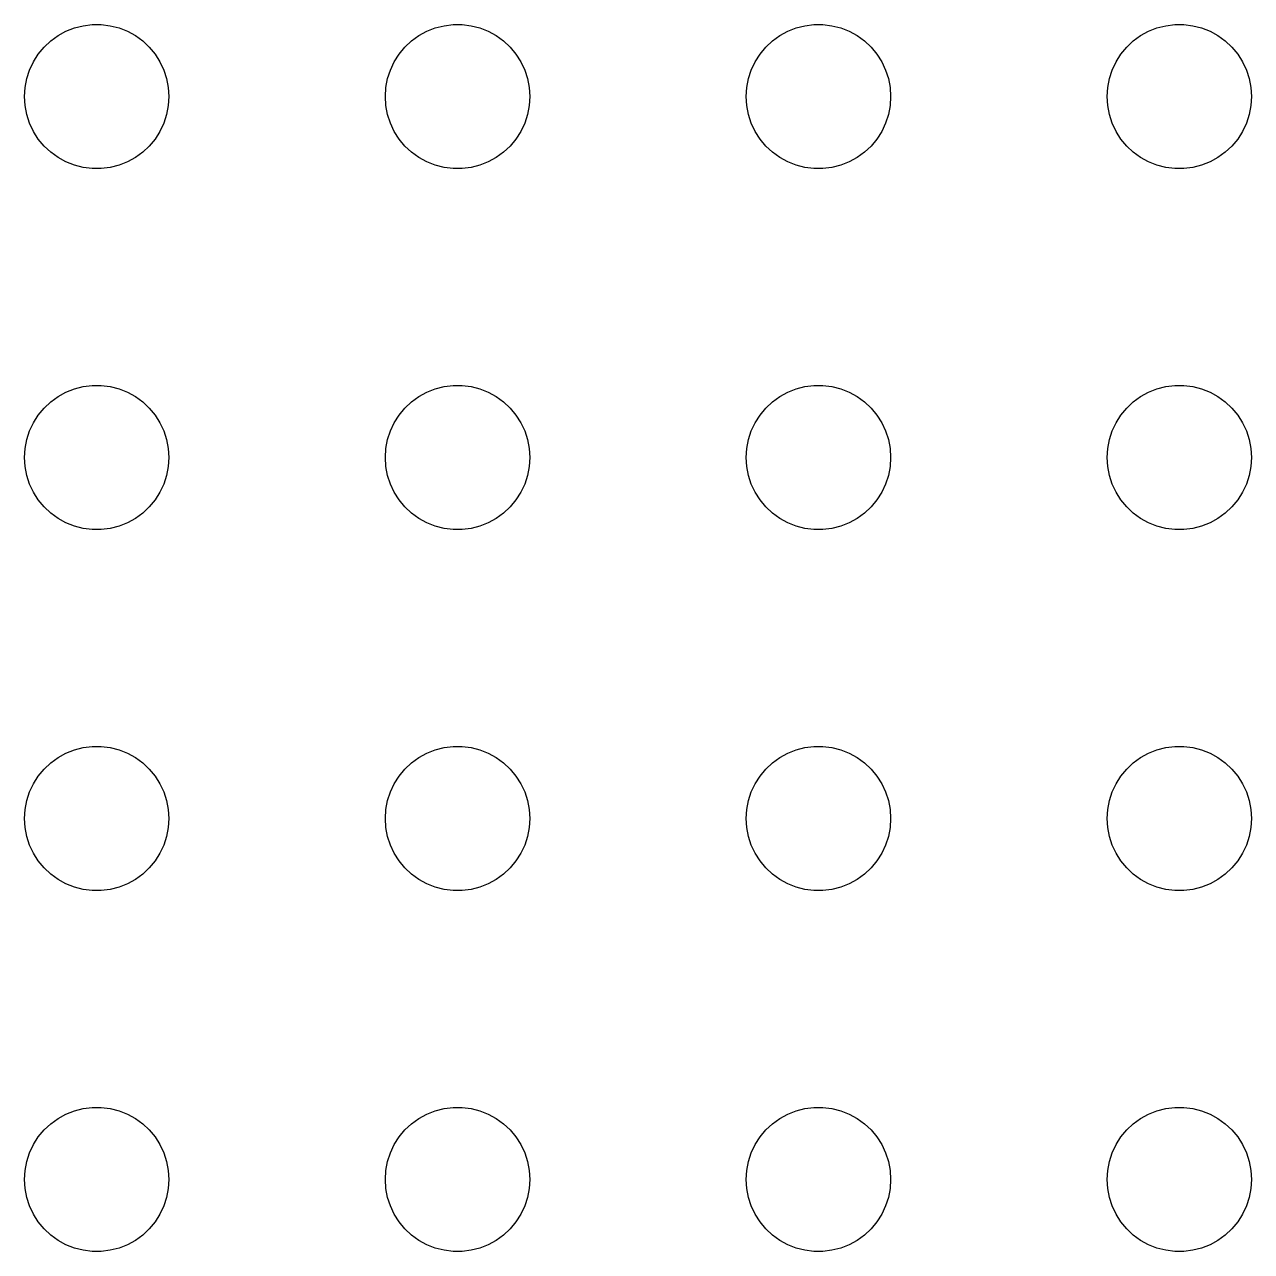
# Model space of a CAD drawing. Header units: metres. Extents: x -134 to 134, y -134 to 134.
# Drawn here: x -99 to -73.5, y -99 to -73.5 of the extents above; entities that cross this region are included whole.
import ezdxf

# ---------------------------------------------------------------- set-up
doc = ezdxf.new("R2010")
doc.units = ezdxf.units.M

msp = doc.modelspace()

# ---------------------------------------------------------------- linework, layer by layer
for p, q in [((-98.3037, -73.7335), (-98.1387, -73.6428)), ((-98.1387, -73.6428), (-97.9635, -73.5734)), ((-97.9635, -73.5734), (-97.7811, -73.5266)), ((-97.7811, -73.5266), (-97.5942, -73.503)), ((-97.5942, -73.503), (-97.4058, -73.503)), ((-97.4058, -73.503), (-97.2189, -73.5266)), ((-97.2189, -73.5266), (-97.0365, -73.5734)), ((-97.0365, -73.5734), (-96.8613, -73.6428)), ((-96.8613, -73.6428), (-96.6963, -73.7335)), ((-90.8037, -73.7335), (-90.6387, -73.6428)), ((-90.6387, -73.6428), (-90.4635, -73.5734)), ((-90.4635, -73.5734), (-90.2811, -73.5266)), ((-90.2811, -73.5266), (-90.0942, -73.503)), ((-90.0942, -73.503), (-89.9058, -73.503)), ((-89.9058, -73.503), (-89.7189, -73.5266)), ((-89.7189, -73.5266), (-89.5365, -73.5734)), ((-89.5365, -73.5734), (-89.3613, -73.6428)), ((-89.3613, -73.6428), (-89.1963, -73.7335)), ((-83.3037, -73.7335), (-83.1387, -73.6428)), ((-83.1387, -73.6428), (-82.9635, -73.5734)), ((-82.9635, -73.5734), (-82.7811, -73.5266)), ((-82.7811, -73.5266), (-82.5942, -73.503)), ((-82.5942, -73.503), (-82.4058, -73.503)), ((-82.4058, -73.503), (-82.2189, -73.5266)), ((-82.2189, -73.5266), (-82.0365, -73.5734)), ((-82.0365, -73.5734), (-81.8613, -73.6428)), ((-81.8613, -73.6428), (-81.6963, -73.7335)), ((-75.8037, -73.7335), (-75.6387, -73.6428)), ((-75.6387, -73.6428), (-75.4635, -73.5734)), ((-75.4635, -73.5734), (-75.2811, -73.5266)), ((-75.2811, -73.5266), (-75.0942, -73.503)), ((-75.0942, -73.503), (-74.9058, -73.503)), ((-74.9058, -73.503), (-74.7189, -73.5266)), ((-74.7189, -73.5266), (-74.5365, -73.5734)), ((-74.5365, -73.5734), (-74.3613, -73.6428)), ((-74.3613, -73.6428), (-74.1963, -73.7335)), ((-98.5934, -73.9732), (-98.4561, -73.8442)), ((-98.4561, -73.8442), (-98.3037, -73.7335)), ((-96.6963, -73.7335), (-96.5439, -73.8442)), ((-96.5439, -73.8442), (-96.4065, -73.9732)), ((-91.0934, -73.9732), (-90.9561, -73.8442)), ((-90.9561, -73.8442), (-90.8037, -73.7335)), ((-89.1963, -73.7335), (-89.0439, -73.8442)), ((-89.0439, -73.8442), (-88.9065, -73.9732)), ((-83.5934, -73.9732), (-83.4561, -73.8442)), ((-83.4561, -73.8442), (-83.3037, -73.7335)), ((-81.6963, -73.7335), (-81.5439, -73.8442)), ((-81.5439, -73.8442), (-81.4065, -73.9732)), ((-76.0934, -73.9732), (-75.9561, -73.8442)), ((-75.9561, -73.8442), (-75.8037, -73.7335)), ((-74.1963, -73.7335), (-74.0439, -73.8442)), ((-74.0439, -73.8442), (-73.9065, -73.9732)), ((-98.8145, -74.2774), (-98.7135, -74.1183)), ((-98.7135, -74.1183), (-98.5934, -73.9732)), ((-96.4065, -73.9732), (-96.2865, -74.1183)), ((-96.2865, -74.1183), (-96.1855, -74.2774)), ((-91.3145, -74.2774), (-91.2135, -74.1183)), ((-91.2135, -74.1183), (-91.0934, -73.9732)), ((-88.9065, -73.9732), (-88.7865, -74.1183)), ((-88.7865, -74.1183), (-88.6855, -74.2774)), ((-83.8145, -74.2774), (-83.7135, -74.1183)), ((-83.7135, -74.1183), (-83.5934, -73.9732)), ((-81.4065, -73.9732), (-81.2865, -74.1183)), ((-81.2865, -74.1183), (-81.1855, -74.2774)), ((-76.3145, -74.2774), (-76.2135, -74.1183)), ((-76.2135, -74.1183), (-76.0934, -73.9732)), ((-73.9065, -73.9732), (-73.7865, -74.1183)), ((-73.7865, -74.1183), (-73.6855, -74.2774)), ((-98.9529, -74.627), (-98.8947, -74.4478)), ((-98.8947, -74.4478), (-98.8145, -74.2774)), ((-96.1855, -74.2774), (-96.1053, -74.4478)), ((-96.1053, -74.4478), (-96.0471, -74.627)), ((-91.4529, -74.627), (-91.3947, -74.4478)), ((-91.3947, -74.4478), (-91.3145, -74.2774)), ((-88.6855, -74.2774), (-88.6053, -74.4478)), ((-88.6053, -74.4478), (-88.5471, -74.627)), ((-83.9529, -74.627), (-83.8947, -74.4478)), ((-83.8947, -74.4478), (-83.8145, -74.2774)), ((-81.1855, -74.2774), (-81.1053, -74.4478)), ((-81.1053, -74.4478), (-81.0471, -74.627)), ((-76.4529, -74.627), (-76.3947, -74.4478)), ((-76.3947, -74.4478), (-76.3145, -74.2774)), ((-73.6855, -74.2774), (-73.6053, -74.4478)), ((-73.6053, -74.4478), (-73.5471, -74.627)), ((-98.9882, -74.812), (-98.9529, -74.627)), ((-96.0471, -74.627), (-96.0118, -74.812)), ((-91.4882, -74.812), (-91.4529, -74.627)), ((-88.5471, -74.627), (-88.5118, -74.812)), ((-83.9882, -74.812), (-83.9529, -74.627)), ((-81.0471, -74.627), (-81.0118, -74.812)), ((-76.4882, -74.812), (-76.4529, -74.627)), ((-73.5471, -74.627), (-73.5118, -74.812)), ((-99, -75), (-98.9882, -74.812)), ((-96.0118, -74.812), (-96, -75)), ((-91.5, -75), (-91.4882, -74.812)), ((-88.5118, -74.812), (-88.5, -75)), ((-84, -75), (-83.9882, -74.812)), ((-81.0118, -74.812), (-81, -75)), ((-76.5, -75), (-76.4882, -74.812)), ((-73.5118, -74.812), (-73.5, -75)), ((-98.9882, -75.188), (-99, -75)), ((-98.9529, -75.373), (-98.9882, -75.188)), ((-96.0118, -75.188), (-96.0471, -75.373)), ((-96, -75), (-96.0118, -75.188)), ((-91.4882, -75.188), (-91.5, -75)), ((-91.4529, -75.373), (-91.4882, -75.188)), ((-88.5118, -75.188), (-88.5471, -75.373)), ((-88.5, -75), (-88.5118, -75.188)), ((-83.9882, -75.188), (-84, -75)), ((-83.9529, -75.373), (-83.9882, -75.188)), ((-81.0118, -75.188), (-81.0471, -75.373)), ((-81, -75), (-81.0118, -75.188)), ((-76.4882, -75.188), (-76.5, -75)), ((-76.4529, -75.373), (-76.4882, -75.188)), ((-73.5118, -75.188), (-73.5471, -75.373)), ((-73.5, -75), (-73.5118, -75.188)), ((-98.8947, -75.5522), (-98.9529, -75.373)), ((-96.0471, -75.373), (-96.1053, -75.5522)), ((-91.3947, -75.5522), (-91.4529, -75.373)), ((-88.5471, -75.373), (-88.6053, -75.5522)), ((-83.8947, -75.5522), (-83.9529, -75.373)), ((-81.0471, -75.373), (-81.1053, -75.5522)), ((-76.3947, -75.5522), (-76.4529, -75.373)), ((-73.5471, -75.373), (-73.6053, -75.5522)), ((-98.8145, -75.7226), (-98.8947, -75.5522)), ((-98.7135, -75.8817), (-98.8145, -75.7226)), ((-96.1855, -75.7226), (-96.2865, -75.8817)), ((-96.1053, -75.5522), (-96.1855, -75.7226)), ((-91.3145, -75.7226), (-91.3947, -75.5522)), ((-91.2135, -75.8817), (-91.3145, -75.7226)), ((-88.6855, -75.7226), (-88.7865, -75.8817)), ((-88.6053, -75.5522), (-88.6855, -75.7226)), ((-83.8145, -75.7226), (-83.8947, -75.5522)), ((-83.7135, -75.8817), (-83.8145, -75.7226)), ((-81.1855, -75.7226), (-81.2865, -75.8817)), ((-81.1053, -75.5522), (-81.1855, -75.7226)), ((-76.3145, -75.7226), (-76.3947, -75.5522)), ((-76.2135, -75.8817), (-76.3145, -75.7226)), ((-73.6855, -75.7226), (-73.7865, -75.8817)), ((-73.6053, -75.5522), (-73.6855, -75.7226)), ((-98.5934, -76.0268), (-98.7135, -75.8817)), ((-96.2865, -75.8817), (-96.4065, -76.0268)), ((-91.0934, -76.0268), (-91.2135, -75.8817)), ((-88.7865, -75.8817), (-88.9065, -76.0268)), ((-83.5934, -76.0268), (-83.7135, -75.8817)), ((-81.2865, -75.8817), (-81.4065, -76.0268)), ((-76.0934, -76.0268), (-76.2135, -75.8817)), ((-73.7865, -75.8817), (-73.9065, -76.0268)), ((-98.4561, -76.1558), (-98.5934, -76.0268)), ((-98.3037, -76.2665), (-98.4561, -76.1558)), ((-96.5439, -76.1558), (-96.6963, -76.2665)), ((-96.4065, -76.0268), (-96.5439, -76.1558)), ((-90.9561, -76.1558), (-91.0934, -76.0268)), ((-90.8037, -76.2665), (-90.9561, -76.1558)), ((-89.0439, -76.1558), (-89.1963, -76.2665)), ((-88.9065, -76.0268), (-89.0439, -76.1558)), ((-83.4561, -76.1558), (-83.5934, -76.0268)), ((-83.3037, -76.2665), (-83.4561, -76.1558)), ((-81.5439, -76.1558), (-81.6963, -76.2665)), ((-81.4065, -76.0268), (-81.5439, -76.1558)), ((-75.9561, -76.1558), (-76.0934, -76.0268)), ((-75.8037, -76.2665), (-75.9561, -76.1558)), ((-74.0439, -76.1558), (-74.1963, -76.2665)), ((-73.9065, -76.0268), (-74.0439, -76.1558)), ((-98.1387, -76.3572), (-98.3037, -76.2665)), ((-97.9635, -76.4266), (-98.1387, -76.3572)), ((-97.7811, -76.4734), (-97.9635, -76.4266)), ((-97.5942, -76.497), (-97.7811, -76.4734)), ((-97.4058, -76.497), (-97.5942, -76.497)), ((-97.2189, -76.4734), (-97.4058, -76.497)), ((-97.0365, -76.4266), (-97.2189, -76.4734)), ((-96.8613, -76.3572), (-97.0365, -76.4266)), ((-96.6963, -76.2665), (-96.8613, -76.3572)), ((-90.6387, -76.3572), (-90.8037, -76.2665)), ((-90.4635, -76.4266), (-90.6387, -76.3572)), ((-90.2811, -76.4734), (-90.4635, -76.4266)), ((-90.0942, -76.497), (-90.2811, -76.4734)), ((-89.9058, -76.497), (-90.0942, -76.497)), ((-89.7189, -76.4734), (-89.9058, -76.497)), ((-89.5365, -76.4266), (-89.7189, -76.4734)), ((-89.3613, -76.3572), (-89.5365, -76.4266)), ((-89.1963, -76.2665), (-89.3613, -76.3572)), ((-83.1387, -76.3572), (-83.3037, -76.2665)), ((-82.9635, -76.4266), (-83.1387, -76.3572)), ((-82.7811, -76.4734), (-82.9635, -76.4266)), ((-82.5942, -76.497), (-82.7811, -76.4734)), ((-82.4058, -76.497), (-82.5942, -76.497)), ((-82.2189, -76.4734), (-82.4058, -76.497)), ((-82.0365, -76.4266), (-82.2189, -76.4734)), ((-81.8613, -76.3572), (-82.0365, -76.4266)), ((-81.6963, -76.2665), (-81.8613, -76.3572)), ((-75.6387, -76.3572), (-75.8037, -76.2665)), ((-75.4635, -76.4266), (-75.6387, -76.3572)), ((-75.2811, -76.4734), (-75.4635, -76.4266)), ((-75.0942, -76.497), (-75.2811, -76.4734)), ((-74.9058, -76.497), (-75.0942, -76.497)), ((-74.7189, -76.4734), (-74.9058, -76.497)), ((-74.5365, -76.4266), (-74.7189, -76.4734)), ((-74.3613, -76.3572), (-74.5365, -76.4266)), ((-74.1963, -76.2665), (-74.3613, -76.3572)), ((-98.1387, -81.1428), (-97.9635, -81.0734)), ((-97.9635, -81.0734), (-97.7811, -81.0266)), ((-97.7811, -81.0266), (-97.5942, -81.003)), ((-97.5942, -81.003), (-97.4058, -81.003)), ((-97.4058, -81.003), (-97.2189, -81.0266)), ((-97.2189, -81.0266), (-97.0365, -81.0734)), ((-97.0365, -81.0734), (-96.8613, -81.1428)), ((-90.6387, -81.1428), (-90.4635, -81.0734)), ((-90.4635, -81.0734), (-90.2811, -81.0266)), ((-90.2811, -81.0266), (-90.0942, -81.003)), ((-90.0942, -81.003), (-89.9058, -81.003)), ((-89.9058, -81.003), (-89.7189, -81.0266)), ((-89.7189, -81.0266), (-89.5365, -81.0734)), ((-89.5365, -81.0734), (-89.3613, -81.1428)), ((-83.1387, -81.1428), (-82.9635, -81.0734)), ((-82.9635, -81.0734), (-82.7811, -81.0266)), ((-82.7811, -81.0266), (-82.5942, -81.003)), ((-82.5942, -81.003), (-82.4058, -81.003)), ((-82.4058, -81.003), (-82.2189, -81.0266)), ((-82.2189, -81.0266), (-82.0365, -81.0734)), ((-82.0365, -81.0734), (-81.8613, -81.1428)), ((-75.6387, -81.1428), (-75.4635, -81.0734)), ((-75.4635, -81.0734), (-75.2811, -81.0266)), ((-75.2811, -81.0266), (-75.0942, -81.003)), ((-75.0942, -81.003), (-74.9058, -81.003)), ((-74.9058, -81.003), (-74.7189, -81.0266)), ((-74.7189, -81.0266), (-74.5365, -81.0734)), ((-74.5365, -81.0734), (-74.3613, -81.1428)), ((-98.5934, -81.4732), (-98.4561, -81.3442)), ((-98.4561, -81.3442), (-98.3037, -81.2335)), ((-98.3037, -81.2335), (-98.1387, -81.1428)), ((-96.8613, -81.1428), (-96.6963, -81.2335)), ((-96.6963, -81.2335), (-96.5439, -81.3442)), ((-96.5439, -81.3442), (-96.4065, -81.4732)), ((-91.0934, -81.4732), (-90.9561, -81.3442)), ((-90.9561, -81.3442), (-90.8037, -81.2335)), ((-90.8037, -81.2335), (-90.6387, -81.1428)), ((-89.3613, -81.1428), (-89.1963, -81.2335)), ((-89.1963, -81.2335), (-89.0439, -81.3442)), ((-89.0439, -81.3442), (-88.9065, -81.4732)), ((-83.5934, -81.4732), (-83.4561, -81.3442)), ((-83.4561, -81.3442), (-83.3037, -81.2335)), ((-83.3037, -81.2335), (-83.1387, -81.1428)), ((-81.8613, -81.1428), (-81.6963, -81.2335)), ((-81.6963, -81.2335), (-81.5439, -81.3442)), ((-81.5439, -81.3442), (-81.4065, -81.4732)), ((-76.0934, -81.4732), (-75.9561, -81.3442)), ((-75.9561, -81.3442), (-75.8037, -81.2335)), ((-75.8037, -81.2335), (-75.6387, -81.1428)), ((-74.3613, -81.1428), (-74.1963, -81.2335)), ((-74.1963, -81.2335), (-74.0439, -81.3442)), ((-74.0439, -81.3442), (-73.9065, -81.4732)), ((-98.7135, -81.6183), (-98.5934, -81.4732)), ((-96.4065, -81.4732), (-96.2865, -81.6183)), ((-91.2135, -81.6183), (-91.0934, -81.4732)), ((-88.9065, -81.4732), (-88.7865, -81.6183)), ((-83.7135, -81.6183), (-83.5934, -81.4732)), ((-81.4065, -81.4732), (-81.2865, -81.6183)), ((-76.2135, -81.6183), (-76.0934, -81.4732)), ((-73.9065, -81.4732), (-73.7865, -81.6183)), ((-98.8947, -81.9478), (-98.8145, -81.7774)), ((-98.8145, -81.7774), (-98.7135, -81.6183)), ((-96.2865, -81.6183), (-96.1855, -81.7774)), ((-96.1855, -81.7774), (-96.1053, -81.9478)), ((-91.3947, -81.9478), (-91.3145, -81.7774)), ((-91.3145, -81.7774), (-91.2135, -81.6183)), ((-88.7865, -81.6183), (-88.6855, -81.7774)), ((-88.6855, -81.7774), (-88.6053, -81.9478)), ((-83.8947, -81.9478), (-83.8145, -81.7774)), ((-83.8145, -81.7774), (-83.7135, -81.6183)), ((-81.2865, -81.6183), (-81.1855, -81.7774)), ((-81.1855, -81.7774), (-81.1053, -81.9478)), ((-76.3947, -81.9478), (-76.3145, -81.7774)), ((-76.3145, -81.7774), (-76.2135, -81.6183)), ((-73.7865, -81.6183), (-73.6855, -81.7774)), ((-73.6855, -81.7774), (-73.6053, -81.9478)), ((-98.9529, -82.127), (-98.8947, -81.9478)), ((-96.1053, -81.9478), (-96.0471, -82.127)), ((-91.4529, -82.127), (-91.3947, -81.9478)), ((-88.6053, -81.9478), (-88.5471, -82.127)), ((-83.9529, -82.127), (-83.8947, -81.9478)), ((-81.1053, -81.9478), (-81.0471, -82.127)), ((-76.4529, -82.127), (-76.3947, -81.9478)), ((-73.6053, -81.9478), (-73.5471, -82.127)), ((-99, -82.5), (-98.9882, -82.312)), ((-98.9882, -82.312), (-98.9529, -82.127)), ((-96.0471, -82.127), (-96.0118, -82.312)), ((-96.0118, -82.312), (-96, -82.5)), ((-91.5, -82.5), (-91.4882, -82.312)), ((-91.4882, -82.312), (-91.4529, -82.127)), ((-88.5471, -82.127), (-88.5118, -82.312)), ((-88.5118, -82.312), (-88.5, -82.5)), ((-84, -82.5), (-83.9882, -82.312)), ((-83.9882, -82.312), (-83.9529, -82.127)), ((-81.0471, -82.127), (-81.0118, -82.312)), ((-81.0118, -82.312), (-81, -82.5)), ((-76.5, -82.5), (-76.4882, -82.312)), ((-76.4882, -82.312), (-76.4529, -82.127)), ((-73.5471, -82.127), (-73.5118, -82.312)), ((-73.5118, -82.312), (-73.5, -82.5)), ((-98.9882, -82.688), (-99, -82.5)), ((-96, -82.5), (-96.0118, -82.688)), ((-91.4882, -82.688), (-91.5, -82.5)), ((-88.5, -82.5), (-88.5118, -82.688)), ((-83.9882, -82.688), (-84, -82.5)), ((-81, -82.5), (-81.0118, -82.688)), ((-76.4882, -82.688), (-76.5, -82.5)), ((-73.5, -82.5), (-73.5118, -82.688)), ((-98.9529, -82.873), (-98.9882, -82.688)), ((-98.8947, -83.0522), (-98.9529, -82.873)), ((-96.0471, -82.873), (-96.1053, -83.0522)), ((-96.0118, -82.688), (-96.0471, -82.873)), ((-91.4529, -82.873), (-91.4882, -82.688)), ((-91.3947, -83.0522), (-91.4529, -82.873)), ((-88.5471, -82.873), (-88.6053, -83.0522)), ((-88.5118, -82.688), (-88.5471, -82.873)), ((-83.9529, -82.873), (-83.9882, -82.688)), ((-83.8947, -83.0522), (-83.9529, -82.873)), ((-81.0471, -82.873), (-81.1053, -83.0522)), ((-81.0118, -82.688), (-81.0471, -82.873)), ((-76.4529, -82.873), (-76.4882, -82.688)), ((-76.3947, -83.0522), (-76.4529, -82.873)), ((-73.5471, -82.873), (-73.6053, -83.0522)), ((-73.5118, -82.688), (-73.5471, -82.873)), ((-98.8145, -83.2226), (-98.8947, -83.0522)), ((-96.1053, -83.0522), (-96.1855, -83.2226)), ((-91.3145, -83.2226), (-91.3947, -83.0522)), ((-88.6053, -83.0522), (-88.6855, -83.2226)), ((-83.8145, -83.2226), (-83.8947, -83.0522)), ((-81.1053, -83.0522), (-81.1855, -83.2226)), ((-76.3145, -83.2226), (-76.3947, -83.0522)), ((-73.6053, -83.0522), (-73.6855, -83.2226)), ((-98.7135, -83.3817), (-98.8145, -83.2226)), ((-98.5934, -83.5268), (-98.7135, -83.3817)), ((-96.2865, -83.3817), (-96.4065, -83.5268)), ((-96.1855, -83.2226), (-96.2865, -83.3817)), ((-91.2135, -83.3817), (-91.3145, -83.2226)), ((-91.0934, -83.5268), (-91.2135, -83.3817)), ((-88.7865, -83.3817), (-88.9065, -83.5268)), ((-88.6855, -83.2226), (-88.7865, -83.3817)), ((-83.7135, -83.3817), (-83.8145, -83.2226)), ((-83.5934, -83.5268), (-83.7135, -83.3817)), ((-81.2865, -83.3817), (-81.4065, -83.5268)), ((-81.1855, -83.2226), (-81.2865, -83.3817)), ((-76.2135, -83.3817), (-76.3145, -83.2226)), ((-76.0934, -83.5268), (-76.2135, -83.3817)), ((-73.7865, -83.3817), (-73.9065, -83.5268)), ((-73.6855, -83.2226), (-73.7865, -83.3817)), ((-98.4561, -83.6558), (-98.5934, -83.5268)), ((-96.4065, -83.5268), (-96.5439, -83.6558)), ((-90.9561, -83.6558), (-91.0934, -83.5268)), ((-88.9065, -83.5268), (-89.0439, -83.6558)), ((-83.4561, -83.6558), (-83.5934, -83.5268)), ((-81.4065, -83.5268), (-81.5439, -83.6558)), ((-75.9561, -83.6558), (-76.0934, -83.5268)), ((-73.9065, -83.5268), (-74.0439, -83.6558)), ((-98.3037, -83.7665), (-98.4561, -83.6558)), ((-98.1387, -83.8572), (-98.3037, -83.7665)), ((-97.9635, -83.9266), (-98.1387, -83.8572)), ((-96.8613, -83.8572), (-97.0365, -83.9266)), ((-96.6963, -83.7665), (-96.8613, -83.8572)), ((-96.5439, -83.6558), (-96.6963, -83.7665)), ((-90.8037, -83.7665), (-90.9561, -83.6558)), ((-90.6387, -83.8572), (-90.8037, -83.7665)), ((-90.4635, -83.9266), (-90.6387, -83.8572)), ((-89.3613, -83.8572), (-89.5365, -83.9266)), ((-89.1963, -83.7665), (-89.3613, -83.8572)), ((-89.0439, -83.6558), (-89.1963, -83.7665)), ((-83.3037, -83.7665), (-83.4561, -83.6558)), ((-83.1387, -83.8572), (-83.3037, -83.7665)), ((-82.9635, -83.9266), (-83.1387, -83.8572)), ((-81.8613, -83.8572), (-82.0365, -83.9266)), ((-81.6963, -83.7665), (-81.8613, -83.8572)), ((-81.5439, -83.6558), (-81.6963, -83.7665)), ((-75.8037, -83.7665), (-75.9561, -83.6558)), ((-75.6387, -83.8572), (-75.8037, -83.7665)), ((-75.4635, -83.9266), (-75.6387, -83.8572)), ((-74.3613, -83.8572), (-74.5365, -83.9266)), ((-74.1963, -83.7665), (-74.3613, -83.8572)), ((-74.0439, -83.6558), (-74.1963, -83.7665)), ((-97.7811, -83.9734), (-97.9635, -83.9266)), ((-97.5942, -83.997), (-97.7811, -83.9734)), ((-97.4058, -83.997), (-97.5942, -83.997)), ((-97.2189, -83.9734), (-97.4058, -83.997)), ((-97.0365, -83.9266), (-97.2189, -83.9734)), ((-90.2811, -83.9734), (-90.4635, -83.9266)), ((-90.0942, -83.997), (-90.2811, -83.9734)), ((-89.9058, -83.997), (-90.0942, -83.997)), ((-89.7189, -83.9734), (-89.9058, -83.997)), ((-89.5365, -83.9266), (-89.7189, -83.9734)), ((-82.7811, -83.9734), (-82.9635, -83.9266)), ((-82.5942, -83.997), (-82.7811, -83.9734)), ((-82.4058, -83.997), (-82.5942, -83.997)), ((-82.2189, -83.9734), (-82.4058, -83.997)), ((-82.0365, -83.9266), (-82.2189, -83.9734)), ((-75.2811, -83.9734), (-75.4635, -83.9266)), ((-75.0942, -83.997), (-75.2811, -83.9734)), ((-74.9058, -83.997), (-75.0942, -83.997)), ((-74.7189, -83.9734), (-74.9058, -83.997)), ((-74.5365, -83.9266), (-74.7189, -83.9734)), ((-98.4561, -88.8442), (-98.3037, -88.7335)), ((-98.3037, -88.7335), (-98.1387, -88.6428)), ((-98.1387, -88.6428), (-97.9635, -88.5734)), ((-97.9635, -88.5734), (-97.7811, -88.5266)), ((-97.7811, -88.5266), (-97.5942, -88.503)), ((-97.5942, -88.503), (-97.4058, -88.503)), ((-97.4058, -88.503), (-97.2189, -88.5266)), ((-97.2189, -88.5266), (-97.0365, -88.5734)), ((-97.0365, -88.5734), (-96.8613, -88.6428)), ((-96.8613, -88.6428), (-96.6963, -88.7335)), ((-96.6963, -88.7335), (-96.5439, -88.8442)), ((-90.9561, -88.8442), (-90.8037, -88.7335)), ((-90.8037, -88.7335), (-90.6387, -88.6428)), ((-90.6387, -88.6428), (-90.4635, -88.5734)), ((-90.4635, -88.5734), (-90.2811, -88.5266)), ((-90.2811, -88.5266), (-90.0942, -88.503)), ((-90.0942, -88.503), (-89.9058, -88.503)), ((-89.9058, -88.503), (-89.7189, -88.5266)), ((-89.7189, -88.5266), (-89.5365, -88.5734)), ((-89.5365, -88.5734), (-89.3613, -88.6428)), ((-89.3613, -88.6428), (-89.1963, -88.7335)), ((-89.1963, -88.7335), (-89.0439, -88.8442)), ((-83.4561, -88.8442), (-83.3037, -88.7335)), ((-83.3037, -88.7335), (-83.1387, -88.6428)), ((-83.1387, -88.6428), (-82.9635, -88.5734)), ((-82.9635, -88.5734), (-82.7811, -88.5266)), ((-82.7811, -88.5266), (-82.5942, -88.503)), ((-82.5942, -88.503), (-82.4058, -88.503)), ((-82.4058, -88.503), (-82.2189, -88.5266)), ((-82.2189, -88.5266), (-82.0365, -88.5734)), ((-82.0365, -88.5734), (-81.8613, -88.6428)), ((-81.8613, -88.6428), (-81.6963, -88.7335)), ((-81.6963, -88.7335), (-81.5439, -88.8442)), ((-75.9561, -88.8442), (-75.8037, -88.7335)), ((-75.8037, -88.7335), (-75.6387, -88.6428)), ((-75.6387, -88.6428), (-75.4635, -88.5734)), ((-75.4635, -88.5734), (-75.2811, -88.5266)), ((-75.2811, -88.5266), (-75.0942, -88.503)), ((-75.0942, -88.503), (-74.9058, -88.503)), ((-74.9058, -88.503), (-74.7189, -88.5266)), ((-74.7189, -88.5266), (-74.5365, -88.5734)), ((-74.5365, -88.5734), (-74.3613, -88.6428)), ((-74.3613, -88.6428), (-74.1963, -88.7335)), ((-74.1963, -88.7335), (-74.0439, -88.8442)), ((-98.7135, -89.1183), (-98.5934, -88.9732)), ((-98.5934, -88.9732), (-98.4561, -88.8442)), ((-96.5439, -88.8442), (-96.4065, -88.9732)), ((-96.4065, -88.9732), (-96.2865, -89.1183)), ((-91.2135, -89.1183), (-91.0934, -88.9732)), ((-91.0934, -88.9732), (-90.9561, -88.8442)), ((-89.0439, -88.8442), (-88.9065, -88.9732)), ((-88.9065, -88.9732), (-88.7865, -89.1183)), ((-83.7135, -89.1183), (-83.5934, -88.9732)), ((-83.5934, -88.9732), (-83.4561, -88.8442)), ((-81.5439, -88.8442), (-81.4065, -88.9732)), ((-81.4065, -88.9732), (-81.2865, -89.1183)), ((-76.2135, -89.1183), (-76.0934, -88.9732)), ((-76.0934, -88.9732), (-75.9561, -88.8442)), ((-74.0439, -88.8442), (-73.9065, -88.9732)), ((-73.9065, -88.9732), (-73.7865, -89.1183)), ((-98.8145, -89.2774), (-98.7135, -89.1183)), ((-96.2865, -89.1183), (-96.1855, -89.2774)), ((-91.3145, -89.2774), (-91.2135, -89.1183)), ((-88.7865, -89.1183), (-88.6855, -89.2774)), ((-83.8145, -89.2774), (-83.7135, -89.1183)), ((-81.2865, -89.1183), (-81.1855, -89.2774)), ((-76.3145, -89.2774), (-76.2135, -89.1183)), ((-73.7865, -89.1183), (-73.6855, -89.2774)), ((-98.9529, -89.627), (-98.8947, -89.4478)), ((-98.8947, -89.4478), (-98.8145, -89.2774)), ((-96.1855, -89.2774), (-96.1053, -89.4478)), ((-96.1053, -89.4478), (-96.0471, -89.627)), ((-91.4529, -89.627), (-91.3947, -89.4478)), ((-91.3947, -89.4478), (-91.3145, -89.2774)), ((-88.6855, -89.2774), (-88.6053, -89.4478)), ((-88.6053, -89.4478), (-88.5471, -89.627)), ((-83.9529, -89.627), (-83.8947, -89.4478)), ((-83.8947, -89.4478), (-83.8145, -89.2774)), ((-81.1855, -89.2774), (-81.1053, -89.4478)), ((-81.1053, -89.4478), (-81.0471, -89.627)), ((-76.4529, -89.627), (-76.3947, -89.4478)), ((-76.3947, -89.4478), (-76.3145, -89.2774)), ((-73.6855, -89.2774), (-73.6053, -89.4478)), ((-73.6053, -89.4478), (-73.5471, -89.627)), ((-98.9882, -89.812), (-98.9529, -89.627)), ((-96.0471, -89.627), (-96.0118, -89.812)), ((-91.4882, -89.812), (-91.4529, -89.627)), ((-88.5471, -89.627), (-88.5118, -89.812)), ((-83.9882, -89.812), (-83.9529, -89.627)), ((-81.0471, -89.627), (-81.0118, -89.812)), ((-76.4882, -89.812), (-76.4529, -89.627)), ((-73.5471, -89.627), (-73.5118, -89.812)), ((-99, -90), (-98.9882, -89.812)), ((-98.9882, -90.188), (-99, -90)), ((-96.0118, -89.812), (-96, -90)), ((-96, -90), (-96.0118, -90.188)), ((-91.5, -90), (-91.4882, -89.812)), ((-91.4882, -90.188), (-91.5, -90)), ((-88.5118, -89.812), (-88.5, -90)), ((-88.5, -90), (-88.5118, -90.188)), ((-84, -90), (-83.9882, -89.812)), ((-83.9882, -90.188), (-84, -90)), ((-81.0118, -89.812), (-81, -90)), ((-81, -90), (-81.0118, -90.188)), ((-76.5, -90), (-76.4882, -89.812)), ((-76.4882, -90.188), (-76.5, -90)), ((-73.5118, -89.812), (-73.5, -90)), ((-73.5, -90), (-73.5118, -90.188)), ((-98.9529, -90.373), (-98.9882, -90.188)), ((-96.0118, -90.188), (-96.0471, -90.373)), ((-91.4529, -90.373), (-91.4882, -90.188)), ((-88.5118, -90.188), (-88.5471, -90.373)), ((-83.9529, -90.373), (-83.9882, -90.188)), ((-81.0118, -90.188), (-81.0471, -90.373)), ((-76.4529, -90.373), (-76.4882, -90.188)), ((-73.5118, -90.188), (-73.5471, -90.373)), ((-98.8947, -90.5522), (-98.9529, -90.373)), ((-96.0471, -90.373), (-96.1053, -90.5522)), ((-91.3947, -90.5522), (-91.4529, -90.373)), ((-88.5471, -90.373), (-88.6053, -90.5522)), ((-83.8947, -90.5522), (-83.9529, -90.373)), ((-81.0471, -90.373), (-81.1053, -90.5522)), ((-76.3947, -90.5522), (-76.4529, -90.373)), ((-73.5471, -90.373), (-73.6053, -90.5522)), ((-98.8145, -90.7226), (-98.8947, -90.5522)), ((-98.7135, -90.8817), (-98.8145, -90.7226)), ((-96.1855, -90.7226), (-96.2865, -90.8817)), ((-96.1053, -90.5522), (-96.1855, -90.7226)), ((-91.3145, -90.7226), (-91.3947, -90.5522)), ((-91.2135, -90.8817), (-91.3145, -90.7226)), ((-88.6855, -90.7226), (-88.7865, -90.8817)), ((-88.6053, -90.5522), (-88.6855, -90.7226)), ((-83.8145, -90.7226), (-83.8947, -90.5522)), ((-83.7135, -90.8817), (-83.8145, -90.7226)), ((-81.1855, -90.7226), (-81.2865, -90.8817)), ((-81.1053, -90.5522), (-81.1855, -90.7226)), ((-76.3145, -90.7226), (-76.3947, -90.5522)), ((-76.2135, -90.8817), (-76.3145, -90.7226)), ((-73.6855, -90.7226), (-73.7865, -90.8817)), ((-73.6053, -90.5522), (-73.6855, -90.7226)), ((-98.5934, -91.0268), (-98.7135, -90.8817)), ((-98.4561, -91.1558), (-98.5934, -91.0268)), ((-96.4065, -91.0268), (-96.5439, -91.1558)), ((-96.2865, -90.8817), (-96.4065, -91.0268)), ((-91.0934, -91.0268), (-91.2135, -90.8817)), ((-90.9561, -91.1558), (-91.0934, -91.0268)), ((-88.9065, -91.0268), (-89.0439, -91.1558)), ((-88.7865, -90.8817), (-88.9065, -91.0268)), ((-83.5934, -91.0268), (-83.7135, -90.8817)), ((-83.4561, -91.1558), (-83.5934, -91.0268)), ((-81.4065, -91.0268), (-81.5439, -91.1558)), ((-81.2865, -90.8817), (-81.4065, -91.0268)), ((-76.0934, -91.0268), (-76.2135, -90.8817)), ((-75.9561, -91.1558), (-76.0934, -91.0268)), ((-73.9065, -91.0268), (-74.0439, -91.1558)), ((-73.7865, -90.8817), (-73.9065, -91.0268)), ((-98.3037, -91.2665), (-98.4561, -91.1558)), ((-98.1387, -91.3572), (-98.3037, -91.2665)), ((-96.6963, -91.2665), (-96.8613, -91.3572)), ((-96.5439, -91.1558), (-96.6963, -91.2665)), ((-90.8037, -91.2665), (-90.9561, -91.1558)), ((-90.6387, -91.3572), (-90.8037, -91.2665)), ((-89.1963, -91.2665), (-89.3613, -91.3572)), ((-89.0439, -91.1558), (-89.1963, -91.2665)), ((-83.3037, -91.2665), (-83.4561, -91.1558)), ((-83.1387, -91.3572), (-83.3037, -91.2665)), ((-81.6963, -91.2665), (-81.8613, -91.3572)), ((-81.5439, -91.1558), (-81.6963, -91.2665)), ((-75.8037, -91.2665), (-75.9561, -91.1558)), ((-75.6387, -91.3572), (-75.8037, -91.2665)), ((-74.1963, -91.2665), (-74.3613, -91.3572)), ((-74.0439, -91.1558), (-74.1963, -91.2665)), ((-97.9635, -91.4266), (-98.1387, -91.3572)), ((-97.7811, -91.4734), (-97.9635, -91.4266)), ((-97.5942, -91.497), (-97.7811, -91.4734)), ((-97.4058, -91.497), (-97.5942, -91.497)), ((-97.2189, -91.4734), (-97.4058, -91.497)), ((-97.0365, -91.4266), (-97.2189, -91.4734)), ((-96.8613, -91.3572), (-97.0365, -91.4266)), ((-90.4635, -91.4266), (-90.6387, -91.3572)), ((-90.2811, -91.4734), (-90.4635, -91.4266)), ((-90.0942, -91.497), (-90.2811, -91.4734)), ((-89.9058, -91.497), (-90.0942, -91.497)), ((-89.7189, -91.4734), (-89.9058, -91.497)), ((-89.5365, -91.4266), (-89.7189, -91.4734)), ((-89.3613, -91.3572), (-89.5365, -91.4266)), ((-82.9635, -91.4266), (-83.1387, -91.3572)), ((-82.7811, -91.4734), (-82.9635, -91.4266)), ((-82.5942, -91.497), (-82.7811, -91.4734)), ((-82.4058, -91.497), (-82.5942, -91.497)), ((-82.2189, -91.4734), (-82.4058, -91.497)), ((-82.0365, -91.4266), (-82.2189, -91.4734)), ((-81.8613, -91.3572), (-82.0365, -91.4266)), ((-75.4635, -91.4266), (-75.6387, -91.3572)), ((-75.2811, -91.4734), (-75.4635, -91.4266)), ((-75.0942, -91.497), (-75.2811, -91.4734)), ((-74.9058, -91.497), (-75.0942, -91.497)), ((-74.7189, -91.4734), (-74.9058, -91.497)), ((-74.5365, -91.4266), (-74.7189, -91.4734)), ((-74.3613, -91.3572), (-74.5365, -91.4266)), ((-98.1387, -96.1428), (-97.9635, -96.0734)), ((-97.9635, -96.0734), (-97.7811, -96.0266)), ((-97.7811, -96.0266), (-97.5942, -96.003)), ((-97.5942, -96.003), (-97.4058, -96.003)), ((-97.4058, -96.003), (-97.2189, -96.0266)), ((-97.2189, -96.0266), (-97.0365, -96.0734)), ((-97.0365, -96.0734), (-96.8613, -96.1428)), ((-90.6387, -96.1428), (-90.4635, -96.0734)), ((-90.4635, -96.0734), (-90.2811, -96.0266)), ((-90.2811, -96.0266), (-90.0942, -96.003)), ((-90.0942, -96.003), (-89.9058, -96.003)), ((-89.9058, -96.003), (-89.7189, -96.0266)), ((-89.7189, -96.0266), (-89.5365, -96.0734)), ((-89.5365, -96.0734), (-89.3613, -96.1428)), ((-83.1387, -96.1428), (-82.9635, -96.0734)), ((-82.9635, -96.0734), (-82.7811, -96.0266)), ((-82.7811, -96.0266), (-82.5942, -96.003)), ((-82.5942, -96.003), (-82.4058, -96.003)), ((-82.4058, -96.003), (-82.2189, -96.0266)), ((-82.2189, -96.0266), (-82.0365, -96.0734)), ((-82.0365, -96.0734), (-81.8613, -96.1428)), ((-75.6387, -96.1428), (-75.4635, -96.0734)), ((-75.4635, -96.0734), (-75.2811, -96.0266)), ((-75.2811, -96.0266), (-75.0942, -96.003)), ((-75.0942, -96.003), (-74.9058, -96.003)), ((-74.9058, -96.003), (-74.7189, -96.0266)), ((-74.7189, -96.0266), (-74.5365, -96.0734)), ((-74.5365, -96.0734), (-74.3613, -96.1428)), ((-98.5934, -96.4732), (-98.4561, -96.3442)), ((-98.4561, -96.3442), (-98.3037, -96.2335)), ((-98.3037, -96.2335), (-98.1387, -96.1428)), ((-96.8613, -96.1428), (-96.6963, -96.2335)), ((-96.6963, -96.2335), (-96.5439, -96.3442)), ((-96.5439, -96.3442), (-96.4065, -96.4732)), ((-91.0934, -96.4732), (-90.9561, -96.3442)), ((-90.9561, -96.3442), (-90.8037, -96.2335)), ((-90.8037, -96.2335), (-90.6387, -96.1428)), ((-89.3613, -96.1428), (-89.1963, -96.2335)), ((-89.1963, -96.2335), (-89.0439, -96.3442)), ((-89.0439, -96.3442), (-88.9065, -96.4732)), ((-83.5934, -96.4732), (-83.4561, -96.3442)), ((-83.4561, -96.3442), (-83.3037, -96.2335)), ((-83.3037, -96.2335), (-83.1387, -96.1428)), ((-81.8613, -96.1428), (-81.6963, -96.2335)), ((-81.6963, -96.2335), (-81.5439, -96.3442)), ((-81.5439, -96.3442), (-81.4065, -96.4732)), ((-76.0934, -96.4732), (-75.9561, -96.3442)), ((-75.9561, -96.3442), (-75.8037, -96.2335)), ((-75.8037, -96.2335), (-75.6387, -96.1428)), ((-74.3613, -96.1428), (-74.1963, -96.2335)), ((-74.1963, -96.2335), (-74.0439, -96.3442)), ((-74.0439, -96.3442), (-73.9065, -96.4732)), ((-98.8145, -96.7774), (-98.7135, -96.6183)), ((-98.7135, -96.6183), (-98.5934, -96.4732)), ((-96.4065, -96.4732), (-96.2865, -96.6183)), ((-96.2865, -96.6183), (-96.1855, -96.7774)), ((-91.3145, -96.7774), (-91.2135, -96.6183)), ((-91.2135, -96.6183), (-91.0934, -96.4732)), ((-88.9065, -96.4732), (-88.7865, -96.6183)), ((-88.7865, -96.6183), (-88.6855, -96.7774)), ((-83.8145, -96.7774), (-83.7135, -96.6183)), ((-83.7135, -96.6183), (-83.5934, -96.4732)), ((-81.4065, -96.4732), (-81.2865, -96.6183)), ((-81.2865, -96.6183), (-81.1855, -96.7774)), ((-76.3145, -96.7774), (-76.2135, -96.6183)), ((-76.2135, -96.6183), (-76.0934, -96.4732)), ((-73.9065, -96.4732), (-73.7865, -96.6183)), ((-73.7865, -96.6183), (-73.6855, -96.7774)), ((-98.8947, -96.9478), (-98.8145, -96.7774)), ((-96.1855, -96.7774), (-96.1053, -96.9478)), ((-91.3947, -96.9478), (-91.3145, -96.7774)), ((-88.6855, -96.7774), (-88.6053, -96.9478)), ((-83.8947, -96.9478), (-83.8145, -96.7774)), ((-81.1855, -96.7774), (-81.1053, -96.9478)), ((-76.3947, -96.9478), (-76.3145, -96.7774)), ((-73.6855, -96.7774), (-73.6053, -96.9478)), ((-98.9882, -97.312), (-98.9529, -97.127)), ((-98.9529, -97.127), (-98.8947, -96.9478)), ((-96.1053, -96.9478), (-96.0471, -97.127)), ((-96.0471, -97.127), (-96.0118, -97.312)), ((-91.4882, -97.312), (-91.4529, -97.127)), ((-91.4529, -97.127), (-91.3947, -96.9478)), ((-88.6053, -96.9478), (-88.5471, -97.127)), ((-88.5471, -97.127), (-88.5118, -97.312)), ((-83.9882, -97.312), (-83.9529, -97.127)), ((-83.9529, -97.127), (-83.8947, -96.9478)), ((-81.1053, -96.9478), (-81.0471, -97.127)), ((-81.0471, -97.127), (-81.0118, -97.312)), ((-76.4882, -97.312), (-76.4529, -97.127)), ((-76.4529, -97.127), (-76.3947, -96.9478)), ((-73.6053, -96.9478), (-73.5471, -97.127)), ((-73.5471, -97.127), (-73.5118, -97.312)), ((-99, -97.5), (-98.9882, -97.312)), ((-96.0118, -97.312), (-96, -97.5)), ((-91.5, -97.5), (-91.4882, -97.312)), ((-88.5118, -97.312), (-88.5, -97.5)), ((-84, -97.5), (-83.9882, -97.312)), ((-81.0118, -97.312), (-81, -97.5)), ((-76.5, -97.5), (-76.4882, -97.312)), ((-73.5118, -97.312), (-73.5, -97.5)), ((-98.9882, -97.688), (-99, -97.5)), ((-96, -97.5), (-96.0118, -97.688)), ((-91.4882, -97.688), (-91.5, -97.5)), ((-88.5, -97.5), (-88.5118, -97.688)), ((-83.9882, -97.688), (-84, -97.5)), ((-81, -97.5), (-81.0118, -97.688)), ((-76.4882, -97.688), (-76.5, -97.5)), ((-73.5, -97.5), (-73.5118, -97.688)), ((-98.9529, -97.873), (-98.9882, -97.688)), ((-98.8947, -98.0522), (-98.9529, -97.873)), ((-96.0471, -97.873), (-96.1053, -98.0522)), ((-96.0118, -97.688), (-96.0471, -97.873)), ((-91.4529, -97.873), (-91.4882, -97.688)), ((-91.3947, -98.0522), (-91.4529, -97.873)), ((-88.5471, -97.873), (-88.6053, -98.0522)), ((-88.5118, -97.688), (-88.5471, -97.873)), ((-83.9529, -97.873), (-83.9882, -97.688)), ((-83.8947, -98.0522), (-83.9529, -97.873)), ((-81.0471, -97.873), (-81.1053, -98.0522)), ((-81.0118, -97.688), (-81.0471, -97.873)), ((-76.4529, -97.873), (-76.4882, -97.688)), ((-76.3947, -98.0522), (-76.4529, -97.873)), ((-73.5471, -97.873), (-73.6053, -98.0522)), ((-73.5118, -97.688), (-73.5471, -97.873)), ((-98.8145, -98.2226), (-98.8947, -98.0522)), ((-96.1053, -98.0522), (-96.1855, -98.2226)), ((-91.3145, -98.2226), (-91.3947, -98.0522)), ((-88.6053, -98.0522), (-88.6855, -98.2226)), ((-83.8145, -98.2226), (-83.8947, -98.0522)), ((-81.1053, -98.0522), (-81.1855, -98.2226)), ((-76.3145, -98.2226), (-76.3947, -98.0522)), ((-73.6053, -98.0522), (-73.6855, -98.2226)), ((-98.7135, -98.3817), (-98.8145, -98.2226)), ((-98.5934, -98.5268), (-98.7135, -98.3817)), ((-96.2865, -98.3817), (-96.4065, -98.5268)), ((-96.1855, -98.2226), (-96.2865, -98.3817)), ((-91.2135, -98.3817), (-91.3145, -98.2226)), ((-91.0934, -98.5268), (-91.2135, -98.3817)), ((-88.7865, -98.3817), (-88.9065, -98.5268)), ((-88.6855, -98.2226), (-88.7865, -98.3817)), ((-83.7135, -98.3817), (-83.8145, -98.2226)), ((-83.5934, -98.5268), (-83.7135, -98.3817)), ((-81.2865, -98.3817), (-81.4065, -98.5268)), ((-81.1855, -98.2226), (-81.2865, -98.3817)), ((-76.2135, -98.3817), (-76.3145, -98.2226)), ((-76.0934, -98.5268), (-76.2135, -98.3817)), ((-73.7865, -98.3817), (-73.9065, -98.5268)), ((-73.6855, -98.2226), (-73.7865, -98.3817)), ((-98.4561, -98.6558), (-98.5934, -98.5268)), ((-98.3037, -98.7665), (-98.4561, -98.6558)), ((-96.5439, -98.6558), (-96.6963, -98.7665)), ((-96.4065, -98.5268), (-96.5439, -98.6558)), ((-90.9561, -98.6558), (-91.0934, -98.5268)), ((-90.8037, -98.7665), (-90.9561, -98.6558)), ((-89.0439, -98.6558), (-89.1963, -98.7665)), ((-88.9065, -98.5268), (-89.0439, -98.6558)), ((-83.4561, -98.6558), (-83.5934, -98.5268)), ((-83.3037, -98.7665), (-83.4561, -98.6558)), ((-81.5439, -98.6558), (-81.6963, -98.7665)), ((-81.4065, -98.5268), (-81.5439, -98.6558)), ((-75.9561, -98.6558), (-76.0934, -98.5268)), ((-75.8037, -98.7665), (-75.9561, -98.6558)), ((-74.0439, -98.6558), (-74.1963, -98.7665)), ((-73.9065, -98.5268), (-74.0439, -98.6558)), ((-98.1387, -98.8572), (-98.3037, -98.7665)), ((-97.9635, -98.9266), (-98.1387, -98.8572)), ((-97.7811, -98.9734), (-97.9635, -98.9266)), ((-97.0365, -98.9266), (-97.2189, -98.9734)), ((-96.8613, -98.8572), (-97.0365, -98.9266)), ((-96.6963, -98.7665), (-96.8613, -98.8572)), ((-90.6387, -98.8572), (-90.8037, -98.7665)), ((-90.4635, -98.9266), (-90.6387, -98.8572)), ((-90.2811, -98.9734), (-90.4635, -98.9266)), ((-89.5365, -98.9266), (-89.7189, -98.9734)), ((-89.3613, -98.8572), (-89.5365, -98.9266)), ((-89.1963, -98.7665), (-89.3613, -98.8572)), ((-83.1387, -98.8572), (-83.3037, -98.7665)), ((-82.9635, -98.9266), (-83.1387, -98.8572)), ((-82.7811, -98.9734), (-82.9635, -98.9266)), ((-82.0365, -98.9266), (-82.2189, -98.9734)), ((-81.8613, -98.8572), (-82.0365, -98.9266)), ((-81.6963, -98.7665), (-81.8613, -98.8572)), ((-75.6387, -98.8572), (-75.8037, -98.7665)), ((-75.4635, -98.9266), (-75.6387, -98.8572)), ((-75.2811, -98.9734), (-75.4635, -98.9266)), ((-74.5365, -98.9266), (-74.7189, -98.9734)), ((-74.3613, -98.8572), (-74.5365, -98.9266)), ((-74.1963, -98.7665), (-74.3613, -98.8572)), ((-97.5942, -98.997), (-97.7811, -98.9734)), ((-97.4058, -98.997), (-97.5942, -98.997)), ((-97.2189, -98.9734), (-97.4058, -98.997)), ((-90.0942, -98.997), (-90.2811, -98.9734)), ((-89.9058, -98.997), (-90.0942, -98.997)), ((-89.7189, -98.9734), (-89.9058, -98.997)), ((-82.5942, -98.997), (-82.7811, -98.9734)), ((-82.4058, -98.997), (-82.5942, -98.997)), ((-82.2189, -98.9734), (-82.4058, -98.997)), ((-75.0942, -98.997), (-75.2811, -98.9734)), ((-74.9058, -98.997), (-75.0942, -98.997)), ((-74.7189, -98.9734), (-74.9058, -98.997))]:
    msp.add_line(p, q)

doc.saveas('drawing.dxf')
